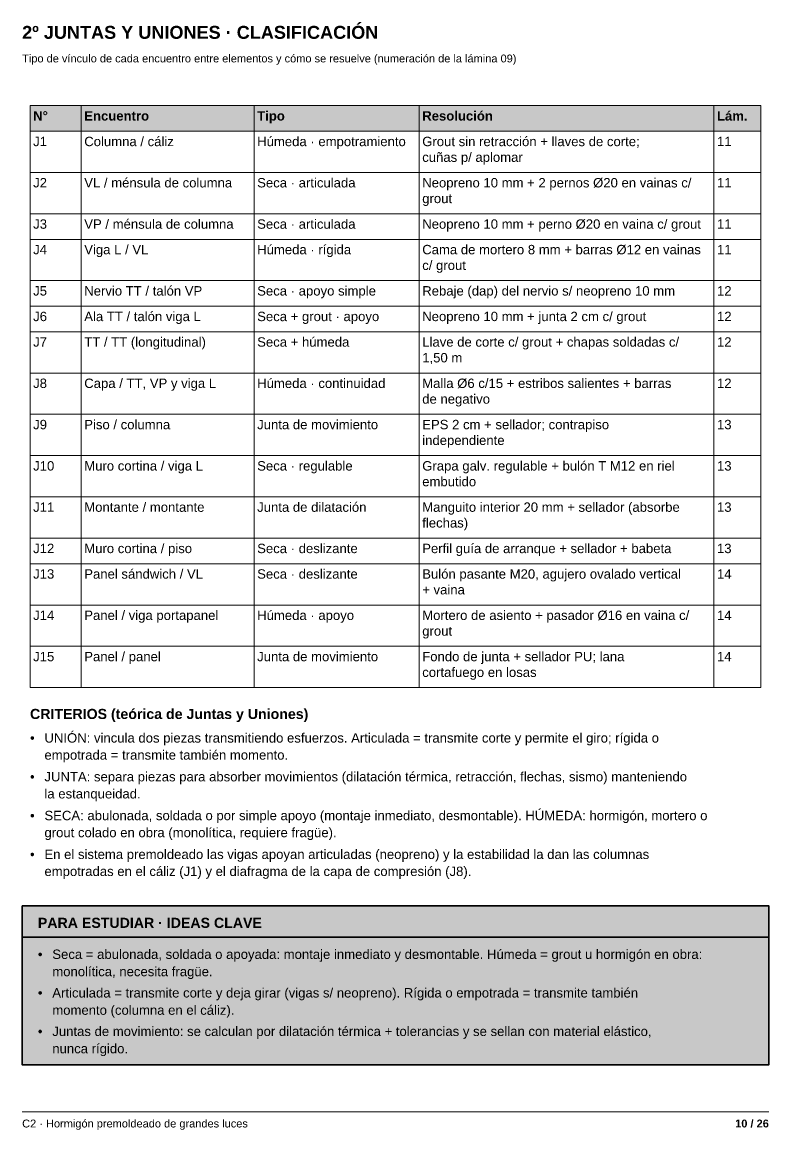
# Model space of a CAD drawing. Header units: millimetres. Extents: x 10 to 6200, y 4 to 286.
# Drawn here: x 2170 to 2360, y 4.4 to 286.2 of the extents above; entities that cross this region are included whole.
import ezdxf
from ezdxf.enums import TextEntityAlignment as Align

# ---------------------------------------------------------------- set-up
doc = ezdxf.new("R2010")
doc.units = ezdxf.units.MM
for name, color, linetype in [('ESTUDIO', 7, 'Continuous'), ('ESTUDIO-RELLENO', 9, 'Continuous'), ('MARCO', 7, 'Continuous'), ('TABLAS', 7, 'Continuous'), ('TABLAS-RELLENO', 9, 'Continuous'), ('TEXTOS', 7, 'Continuous')]:
    doc.layers.add(name, color=color, linetype=linetype)
doc.styles.add('ARIAL', font='arial.ttf')
doc.styles.add('ARIAL-NEGRITA', font='arialbd.ttf')

msp = doc.modelspace()

# ---------------------------------------------------------------- hatches: boundary and pattern name
at = {"layer": 'ESTUDIO-RELLENO', "true_color": 0xfff8dc}
h = msp.add_hatch(color=7, dxfattribs=at)
h.dxf.hatch_style = 1
h.paths.add_polyline_path([(2170, 61.38), (2360, 61.38), (2360, 20.96), (2170, 20.96)])
at = {"layer": 'ESTUDIO-RELLENO', "true_color": 0xf3d77a}
h = msp.add_hatch(color=41, dxfattribs=at)
h.dxf.hatch_style = 1
h.paths.add_polyline_path([(2170, 61.38), (2360, 61.38), (2360, 53.38), (2170, 53.38)])
at = {"layer": 'TABLAS-RELLENO', "true_color": 0xe2e6ea}
h = msp.add_hatch(color=254, dxfattribs=at)
h.dxf.hatch_style = 1
h.paths.add_polyline_path([(2172, 265), (2185, 265), (2185, 258.5), (2172, 258.5)])
h = msp.add_hatch(color=254, dxfattribs=at)
h.dxf.hatch_style = 1
h.paths.add_polyline_path([(2185, 265), (2229, 265), (2229, 258.5), (2185, 258.5)])
h = msp.add_hatch(color=254, dxfattribs=at)
h.dxf.hatch_style = 1
h.paths.add_polyline_path([(2229, 265), (2271, 265), (2271, 258.5), (2229, 258.5)])
h = msp.add_hatch(color=254, dxfattribs=at)
h.dxf.hatch_style = 1
h.paths.add_polyline_path([(2271, 265), (2346, 265), (2346, 258.5), (2271, 258.5)])
h = msp.add_hatch(color=254, dxfattribs=at)
h.dxf.hatch_style = 1
h.paths.add_polyline_path([(2346, 265), (2358, 265), (2358, 258.5), (2346, 258.5)])

# ---------------------------------------------------------------- linework, layer by layer
at = {"layer": 'ESTUDIO', "color": 42, "lineweight": 35, "true_color": 0xc9a227}
for points in [[(2170, 61.38), (2360, 61.38), (2360, 20.96), (2170, 20.96)], [(2170, 61.38), (2360, 61.38), (2360, 53.38), (2170, 53.38)]]:
    msp.add_lwpolyline(points, close=True, dxfattribs=at)
at = {"layer": 'MARCO', "color": 253, "lineweight": 13, "true_color": 0x999999}
msp.add_lwpolyline([(2170, 9), (2360, 9)], dxfattribs=at)
at = {"layer": 'TABLAS', "lineweight": 13}
for points in [[(2172, 265), (2185, 265), (2185, 258.5), (2172, 258.5)], [(2185, 265), (2229, 265), (2229, 258.5), (2185, 258.5)], [(2229, 265), (2271, 265), (2271, 258.5), (2229, 258.5)], [(2271, 265), (2346, 265), (2346, 258.5), (2271, 258.5)], [(2346, 265), (2358, 265), (2358, 258.5), (2346, 258.5)], [(2172, 258.5), (2185, 258.5), (2185, 247.99), (2172, 247.99)], [(2185, 258.5), (2229, 258.5), (2229, 247.99), (2185, 247.99)], [(2229, 258.5), (2271, 258.5), (2271, 247.99), (2229, 247.99)], [(2271, 258.5), (2346, 258.5), (2346, 247.99), (2271, 247.99)], [(2346, 258.5), (2358, 258.5), (2358, 247.99), (2346, 247.99)], [(2172, 247.99), (2185, 247.99), (2185, 237.49), (2172, 237.49)], [(2185, 247.99), (2229, 247.99), (2229, 237.49), (2185, 237.49)], [(2229, 247.99), (2271, 247.99), (2271, 237.49), (2229, 237.49)], [(2271, 247.99), (2346, 247.99), (2346, 237.49), (2271, 237.49)], [(2346, 247.99), (2358, 247.99), (2358, 237.49), (2346, 237.49)], [(2172, 237.49), (2185, 237.49), (2185, 230.98), (2172, 230.98)], [(2185, 237.49), (2229, 237.49), (2229, 230.98), (2185, 230.98)], [(2229, 237.49), (2271, 237.49), (2271, 230.98), (2229, 230.98)], [(2271, 237.49), (2346, 237.49), (2346, 230.98), (2271, 230.98)], [(2346, 237.49), (2358, 237.49), (2358, 230.98), (2346, 230.98)], [(2172, 230.98), (2185, 230.98), (2185, 220.48), (2172, 220.48)], [(2185, 230.98), (2229, 230.98), (2229, 220.48), (2185, 220.48)], [(2229, 230.98), (2271, 230.98), (2271, 220.48), (2229, 220.48)], [(2271, 230.98), (2346, 230.98), (2346, 220.48), (2271, 220.48)], [(2346, 230.98), (2358, 230.98), (2358, 220.48), (2346, 220.48)], [(2172, 220.48), (2185, 220.48), (2185, 213.97), (2172, 213.97)], [(2185, 220.48), (2229, 220.48), (2229, 213.97), (2185, 213.97)], [(2229, 220.48), (2271, 220.48), (2271, 213.97), (2229, 213.97)], [(2271, 220.48), (2346, 220.48), (2346, 213.97), (2271, 213.97)], [(2346, 220.48), (2358, 220.48), (2358, 213.97), (2346, 213.97)], [(2172, 213.97), (2185, 213.97), (2185, 207.47), (2172, 207.47)], [(2185, 213.97), (2229, 213.97), (2229, 207.47), (2185, 207.47)], [(2229, 213.97), (2271, 213.97), (2271, 207.47), (2229, 207.47)], [(2271, 213.97), (2346, 213.97), (2346, 207.47), (2271, 207.47)], [(2346, 213.97), (2358, 213.97), (2358, 207.47), (2346, 207.47)], [(2172, 207.47), (2185, 207.47), (2185, 196.97), (2172, 196.97)], [(2185, 207.47), (2229, 207.47), (2229, 196.97), (2185, 196.97)], [(2229, 207.47), (2271, 207.47), (2271, 196.97), (2229, 196.97)], [(2271, 207.47), (2346, 207.47), (2346, 196.97), (2271, 196.97)], [(2346, 207.47), (2358, 207.47), (2358, 196.97), (2346, 196.97)], [(2172, 196.97), (2185, 196.97), (2185, 186.46), (2172, 186.46)], [(2185, 196.97), (2229, 196.97), (2229, 186.46), (2185, 186.46)], [(2229, 196.97), (2271, 196.97), (2271, 186.46), (2229, 186.46)], [(2271, 196.97), (2346, 196.97), (2346, 186.46), (2271, 186.46)], [(2346, 196.97), (2358, 196.97), (2358, 186.46), (2346, 186.46)], [(2172, 186.46), (2185, 186.46), (2185, 175.96), (2172, 175.96)], [(2185, 186.46), (2229, 186.46), (2229, 175.96), (2185, 175.96)], [(2229, 186.46), (2271, 186.46), (2271, 175.96), (2229, 175.96)], [(2271, 186.46), (2346, 186.46), (2346, 175.96), (2271, 175.96)], [(2346, 186.46), (2358, 186.46), (2358, 175.96), (2346, 175.96)], [(2172, 175.96), (2185, 175.96), (2185, 165.45), (2172, 165.45)], [(2185, 175.96), (2229, 175.96), (2229, 165.45), (2185, 165.45)], [(2229, 175.96), (2271, 175.96), (2271, 165.45), (2229, 165.45)], [(2271, 175.96), (2346, 175.96), (2346, 165.45), (2271, 165.45)], [(2346, 175.96), (2358, 175.96), (2358, 165.45), (2346, 165.45)], [(2172, 165.45), (2185, 165.45), (2185, 154.95), (2172, 154.95)], [(2185, 165.45), (2229, 165.45), (2229, 154.95), (2185, 154.95)], [(2229, 165.45), (2271, 165.45), (2271, 154.95), (2229, 154.95)], [(2271, 165.45), (2346, 165.45), (2346, 154.95), (2271, 154.95)], [(2346, 165.45), (2358, 165.45), (2358, 154.95), (2346, 154.95)], [(2172, 154.95), (2185, 154.95), (2185, 148.44), (2172, 148.44)], [(2185, 154.95), (2229, 154.95), (2229, 148.44), (2185, 148.44)], [(2229, 154.95), (2271, 154.95), (2271, 148.44), (2229, 148.44)], [(2271, 154.95), (2346, 154.95), (2346, 148.44), (2271, 148.44)], [(2346, 154.95), (2358, 154.95), (2358, 148.44), (2346, 148.44)], [(2172, 148.44), (2185, 148.44), (2185, 137.94), (2172, 137.94)], [(2185, 148.44), (2229, 148.44), (2229, 137.94), (2185, 137.94)], [(2229, 148.44), (2271, 148.44), (2271, 137.94), (2229, 137.94)], [(2271, 148.44), (2346, 148.44), (2346, 137.94), (2271, 137.94)], [(2346, 148.44), (2358, 148.44), (2358, 137.94), (2346, 137.94)], [(2172, 137.94), (2185, 137.94), (2185, 127.43), (2172, 127.43)], [(2185, 137.94), (2229, 137.94), (2229, 127.43), (2185, 127.43)], [(2229, 137.94), (2271, 137.94), (2271, 127.43), (2229, 127.43)], [(2271, 137.94), (2346, 137.94), (2346, 127.43), (2271, 127.43)], [(2346, 137.94), (2358, 137.94), (2358, 127.43), (2346, 127.43)], [(2172, 127.43), (2185, 127.43), (2185, 116.93), (2172, 116.93)], [(2185, 127.43), (2229, 127.43), (2229, 116.93), (2185, 116.93)], [(2229, 127.43), (2271, 127.43), (2271, 116.93), (2229, 116.93)], [(2271, 127.43), (2346, 127.43), (2346, 116.93), (2271, 116.93)], [(2346, 127.43), (2358, 127.43), (2358, 116.93), (2346, 116.93)]]:
    msp.add_lwpolyline(points, close=True, dxfattribs=at)

# ---------------------------------------------------------------- texts
at = {"layer": 'ESTUDIO'}
for s, height, style, p in [('PARA ESTUDIAR · IDEAS CLAVE', 2.5776, 'ARIAL-NEGRITA', (2174, 55.78)), ('•', 2.39, 'ARIAL', (2174, 47.88)), ('Seca = abulonada, soldada o apoyada: montaje inmediato y desmontable. Húmeda = grout u hormigón en obra:', 2.38786, 'ARIAL', (2177.67, 47.88)), ('monolítica, necesita fragüe.', 2.3879, 'ARIAL', (2177.67, 43.48)), ('•', 2.39, 'ARIAL', (2174, 38.07)), ('Articulada = transmite corte y deja girar (vigas s/ neopreno). Rígida o empotrada = transmite también', 2.38786, 'ARIAL', (2177.67, 38.07)), ('momento (columna en el cáliz).', 2.3879, 'ARIAL', (2177.67, 33.67)), ('•', 2.39, 'ARIAL', (2174, 28.27)), ('Juntas de movimiento: se calculan por dilatación térmica + tolerancias y se sellan con material elástico,', 2.38786, 'ARIAL', (2177.67, 28.27)), ('nunca rígido.', 2.3879, 'ARIAL', (2177.67, 23.87))]:
    msp.add_text(s, height=height, dxfattribs=dict(at, style=style)).set_placement(p)
at = {"layer": 'MARCO', "color": 251, "true_color": 0x666666, "style": 'ARIAL'}
msp.add_text('C2 · Hormigón premoldeado de grandes luces', height=2.0048, dxfattribs=at).set_placement((2170, 5))
at = {"layer": 'MARCO', "color": 250, "true_color": 0x444444, "style": 'ARIAL-NEGRITA'}
msp.add_text('10 / 26', height=2.005, dxfattribs=at).set_placement((2360, 5), align=Align.RIGHT)
at = {"layer": 'TABLAS'}
for s, height, style, p in [('N°', 2.388, 'ARIAL-NEGRITA', (2172.8, 261.2)), ('Encuentro', 2.388, 'ARIAL-NEGRITA', (2185.8, 261.2)), ('Tipo', 2.388, 'ARIAL-NEGRITA', (2229.8, 261.2)), ('Resolución', 2.388, 'ARIAL-NEGRITA', (2271.8, 261.2)), ('Lám.', 2.388, 'ARIAL-NEGRITA', (2346.8, 261.2)), ('J1', 2.388, 'ARIAL', (2172.8, 254.69)), ('Columna / cáliz', 2.3879, 'ARIAL', (2185.8, 254.69)), ('Húmeda · empotramiento', 2.3879, 'ARIAL', (2229.8, 254.69)), ('Grout sin retracción + llaves de corte;', 2.3879, 'ARIAL', (2271.8, 254.69)), ('11', 2.388, 'ARIAL', (2346.8, 254.69)), ('cuñas p/ aplomar', 2.3879, 'ARIAL', (2271.8, 250.69)), ('J2', 2.388, 'ARIAL', (2172.8, 244.19)), ('VL / ménsula de columna', 2.3879, 'ARIAL', (2185.8, 244.19)), ('Seca · articulada', 2.3879, 'ARIAL', (2229.8, 244.19)), ('Neopreno 10 mm + 2 pernos Ø20 en vainas c/', 2.3879, 'ARIAL', (2271.8, 244.19)), ('11', 2.388, 'ARIAL', (2346.8, 244.19)), ('grout', 2.388, 'ARIAL', (2271.8, 240.19)), ('J3', 2.388, 'ARIAL', (2172.8, 233.68)), ('VP / ménsula de columna', 2.3879, 'ARIAL', (2185.8, 233.68)), ('Seca · articulada', 2.3879, 'ARIAL', (2229.8, 233.68)), ('Neopreno 10 mm + perno Ø20 en vaina c/ grout', 2.3879, 'ARIAL', (2271.8, 233.68)), ('11', 2.388, 'ARIAL', (2346.8, 233.68)), ('J4', 2.388, 'ARIAL', (2172.8, 227.18)), ('Viga L / VL', 2.3879, 'ARIAL', (2185.8, 227.18)), ('Húmeda · rígida', 2.3879, 'ARIAL', (2229.8, 227.18)), ('Cama de mortero 8 mm + barras Ø12 en vainas', 2.3879, 'ARIAL', (2271.8, 227.18)), ('11', 2.388, 'ARIAL', (2346.8, 227.18)), ('c/ grout', 2.388, 'ARIAL', (2271.8, 223.18)), ('J5', 2.388, 'ARIAL', (2172.8, 216.68)), ('Nervio TT / talón VP', 2.3879, 'ARIAL', (2185.8, 216.68)), ('Seca · apoyo simple', 2.3879, 'ARIAL', (2229.8, 216.68)), ('Rebaje (dap) del nervio s/ neopreno 10 mm', 2.3879, 'ARIAL', (2271.8, 216.68)), ('12', 2.388, 'ARIAL', (2346.8, 216.68)), ('J6', 2.388, 'ARIAL', (2172.8, 210.17)), ('Ala TT / talón viga L', 2.3879, 'ARIAL', (2185.8, 210.17)), ('Seca + grout · apoyo', 2.3879, 'ARIAL', (2229.8, 210.17)), ('Neopreno 10 mm + junta 2 cm c/ grout', 2.3879, 'ARIAL', (2271.8, 210.17)), ('12', 2.388, 'ARIAL', (2346.8, 210.17)), ('J7', 2.388, 'ARIAL', (2172.8, 203.67)), ('TT / TT (longitudinal)', 2.3879, 'ARIAL', (2185.8, 203.67)), ('Seca + húmeda', 2.3879, 'ARIAL', (2229.8, 203.67)), ('Llave de corte c/ grout + chapas soldadas c/', 2.3879, 'ARIAL', (2271.8, 203.67)), ('12', 2.388, 'ARIAL', (2346.8, 203.67)), ('1,50 m', 2.388, 'ARIAL', (2271.8, 199.67)), ('J8', 2.388, 'ARIAL', (2172.8, 193.16)), ('Capa / TT, VP y viga L', 2.3879, 'ARIAL', (2185.8, 193.16)), ('Húmeda · continuidad', 2.3879, 'ARIAL', (2229.8, 193.16)), ('Malla Ø6 c/15 + estribos salientes + barras', 2.3879, 'ARIAL', (2271.8, 193.16)), ('12', 2.388, 'ARIAL', (2346.8, 193.16)), ('de negativo', 2.3879, 'ARIAL', (2271.8, 189.16)), ('J9', 2.388, 'ARIAL', (2172.8, 182.66)), ('Piso / columna', 2.3879, 'ARIAL', (2185.8, 182.66)), ('Junta de movimiento', 2.3879, 'ARIAL', (2229.8, 182.66)), ('EPS 2 cm + sellador; contrapiso', 2.3879, 'ARIAL', (2271.8, 182.66)), ('13', 2.388, 'ARIAL', (2346.8, 182.66)), ('independiente', 2.3879, 'ARIAL', (2271.8, 178.66)), ('J10', 2.388, 'ARIAL', (2172.8, 172.15)), ('Muro cortina / viga L', 2.3879, 'ARIAL', (2185.8, 172.15)), ('Seca · regulable', 2.3879, 'ARIAL', (2229.8, 172.15)), ('Grapa galv. regulable + bulón T M12 en riel', 2.3879, 'ARIAL', (2271.8, 172.15)), ('13', 2.388, 'ARIAL', (2346.8, 172.15)), ('embutido', 2.388, 'ARIAL', (2271.8, 168.15)), ('J11', 2.388, 'ARIAL', (2172.8, 161.65)), ('Montante / montante', 2.3879, 'ARIAL', (2185.8, 161.65)), ('Junta de dilatación', 2.3879, 'ARIAL', (2229.8, 161.65)), ('Manguito interior 20 mm + sellador (absorbe', 2.3879, 'ARIAL', (2271.8, 161.65)), ('13', 2.388, 'ARIAL', (2346.8, 161.65)), ('flechas)', 2.388, 'ARIAL', (2271.8, 157.65)), ('J12', 2.388, 'ARIAL', (2172.8, 151.14)), ('Muro cortina / piso', 2.3879, 'ARIAL', (2185.8, 151.14)), ('Seca · deslizante', 2.3879, 'ARIAL', (2229.8, 151.14)), ('Perfil guía de arranque + sellador + babeta', 2.3879, 'ARIAL', (2271.8, 151.14)), ('13', 2.388, 'ARIAL', (2346.8, 151.14)), ('J13', 2.388, 'ARIAL', (2172.8, 144.64)), ('Panel sándwich / VL', 2.3879, 'ARIAL', (2185.8, 144.64)), ('Seca · deslizante', 2.3879, 'ARIAL', (2229.8, 144.64)), ('Bulón pasante M20, agujero ovalado vertical', 2.3879, 'ARIAL', (2271.8, 144.64)), ('14', 2.388, 'ARIAL', (2346.8, 144.64)), ('+ vaina', 2.388, 'ARIAL', (2271.8, 140.64)), ('J14', 2.388, 'ARIAL', (2172.8, 134.13)), ('Panel / viga portapanel', 2.3879, 'ARIAL', (2185.8, 134.13)), ('Húmeda · apoyo', 2.3879, 'ARIAL', (2229.8, 134.13)), ('Mortero de asiento + pasador Ø16 en vaina c/', 2.3879, 'ARIAL', (2271.8, 134.13)), ('14', 2.388, 'ARIAL', (2346.8, 134.13)), ('grout', 2.388, 'ARIAL', (2271.8, 130.13)), ('J15', 2.388, 'ARIAL', (2172.8, 123.63)), ('Panel / panel', 2.3879, 'ARIAL', (2185.8, 123.63)), ('Junta de movimiento', 2.3879, 'ARIAL', (2229.8, 123.63)), ('Fondo de junta + sellador PU; lana', 2.3879, 'ARIAL', (2271.8, 123.63)), ('14', 2.388, 'ARIAL', (2346.8, 123.63)), ('cortafuego en losas', 2.3879, 'ARIAL', (2271.8, 119.63))]:
    msp.add_text(s, height=height, dxfattribs=dict(at, style=style)).set_placement(p)
at = {"layer": 'TEXTOS'}
for s, height, style, p in [('2º JUNTAS Y UNIONES · CLASIFICACIÓN', 3.2936, 'ARIAL-NEGRITA', (2170, 282)), ('CRITERIOS (teórica de Juntas y Uniones)', 2.5776, 'ARIAL-NEGRITA', (2172, 108.93)), ('•', 2.39, 'ARIAL', (2172, 102.93)), ('UNIÓN: vincula dos piezas transmitiendo esfuerzos. Articulada = transmite corte y permite el giro; rígida o', 2.38786, 'ARIAL', (2175.67, 102.93)), ('empotrada = transmite también momento.', 2.3879, 'ARIAL', (2175.67, 98.59)), ('•', 2.39, 'ARIAL', (2172, 93.06)), ('JUNTA: separa piezas para absorber movimientos (dilatación térmica, retracción, flechas, sismo) manteniendo', 2.38786, 'ARIAL', (2175.67, 93.06)), ('la estanqueidad.', 2.3879, 'ARIAL', (2175.67, 88.72)), ('•', 2.39, 'ARIAL', (2172, 83.18)), ('SECA: abulonada, soldada o por simple apoyo (montaje inmediato, desmontable). HÚMEDA: hormigón, mortero o', 2.38786, 'ARIAL', (2175.67, 83.18)), ('grout colado en obra (monolítica, requiere fragüe).', 2.3879, 'ARIAL', (2175.67, 78.85)), ('•', 2.39, 'ARIAL', (2172, 73.31)), ('En el sistema premoldeado las vigas apoyan articuladas (neopreno) y la estabilidad la dan las columnas', 2.38786, 'ARIAL', (2175.67, 73.31)), ('empotradas en el cáliz (J1) y el diafragma de la capa de compresión (J8).', 2.3879, 'ARIAL', (2175.67, 68.98))]:
    msp.add_text(s, height=height, dxfattribs=dict(at, style=style)).set_placement(p)
at = {"layer": 'TEXTOS', "color": 250, "true_color": 0x333333, "style": 'ARIAL'}
msp.add_text('Tipo de vínculo de cada encuentro entre elementos y cómo se resuelve (numeración de la lámina 09)', height=2.0048, dxfattribs=at).set_placement((2170, 276))

doc.saveas('drawing.dxf')
